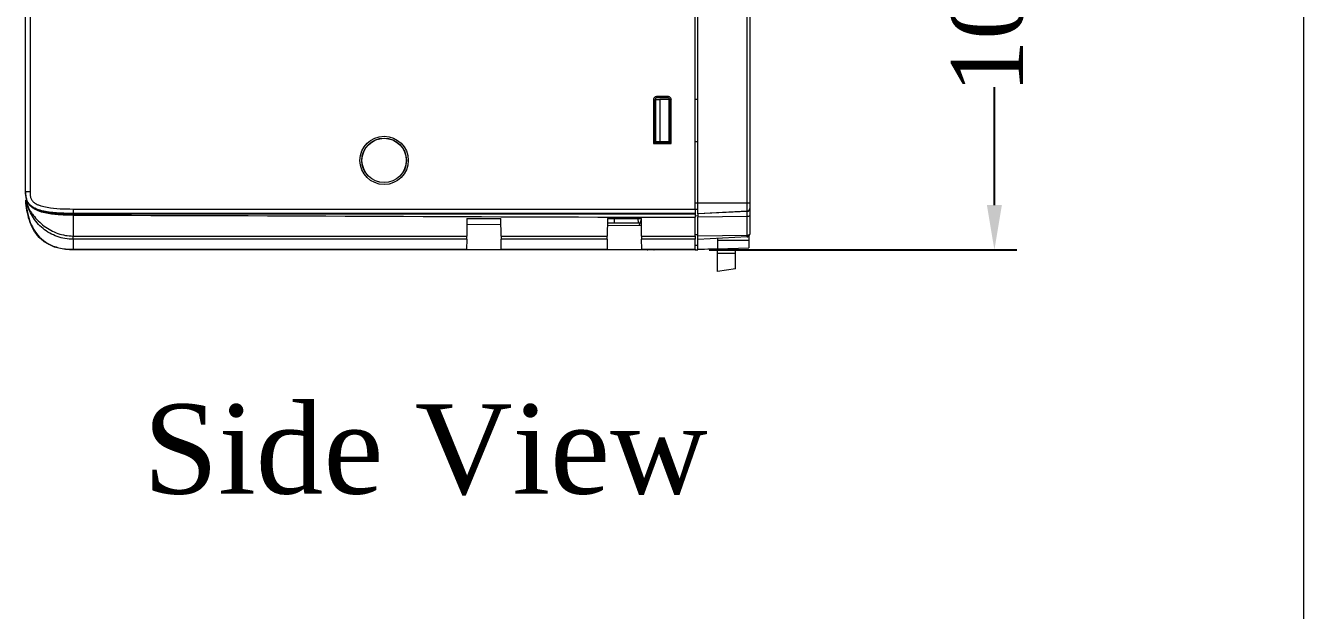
# Model space of a CAD drawing. Extents: x 222 to 1672, y 144 to 807.
# Drawn here: x 569.4 to 712.2, y 333.8 to 399.1 of the extents above; entities that cross this region are included whole.
import ezdxf

# ---------------------------------------------------------------- set-up
doc = ezdxf.new("R2010")
doc.units = 0
doc.header["$LTSCALE"] = 2
doc.header["$MEASUREMENT"] = 0
doc.layers.get('0').update_dxf_attribs({"linetype": 'CONTINUOUS'})
doc.layers.get('DEFPOINTS').update_dxf_attribs({"linetype": 'CONTINUOUS'})
doc.layers.add('DIM', color=7, linetype='CONTINUOUS')
doc.styles.get("Standard").update_dxf_attribs({"font": 'TIMES.TTF'})
doc.dimstyles.new('ISO-25', dxfattribs={"dimscale": 2, "dimtxt": 4, "dimasz": 2.5, "dimexe": 1.25, "dimexo": 0.625, "dimtad": 0, "dimdec": 4, "dimdsep": 46, "dimtxsty": 'Standard', "dimcen": 2.5, "dimadec": 0, "dimazin": 0, "dimtfac": 1, "dimtdec": 4, "dimtmove": 0, "dimatfit": 3, "dimfxl": 0, "dimtolj": 1, "dimtzin": 0, "dimarcsym": 0})

# ---------------------------------------------------------------- blocks, each defined once
blk = doc.blocks.new('*D157')
at = {"layer": 'DEFPOINTS', "color": 0}
for p in [(644.19, 483.08), (644.49, 374.07), (677.63, 374.07)]:
    blk.add_point(p, dxfattribs=at)
at = {"layer": 'DIM', "color": 0, "lineweight": -2}
for p, q in [((645.44, 483.08), (680.13, 483.08)), ((677.63, 478.08), (677.63, 464.88)), ((677.63, 379.07), (677.63, 392.27)), ((645.74, 374.07), (680.13, 374.07))]:
    blk.add_line(p, q, dxfattribs=at)
at = {"layer": 'DIM', "color": 0}
for points in [[(678.46, 478.08), (676.79, 478.08), (677.63, 483.08)], [(676.79, 379.07), (678.46, 379.07), (677.63, 374.07)]]:
    blk.add_solid(points, dxfattribs=at)
at = {"layer": 'DIM', "color": 0, "lineweight": 5, "insert": (677.63, 428.57), "char_height": 8, "attachment_point": 5, "rotation": 90}
blk.add_mtext('\\A1;109mm [4.29"]', dxfattribs=at)
blk = doc.blocks.new('*X58')
at = {"linetype": 'Continuous'}
for s, p in [('Side', (557.85, 454.69)), (' View', (584.44, 454.69))]:
    blk.add_text(s, height=10, rotation=360, dxfattribs=at).set_placement(p)

msp = doc.modelspace()

# ---------------------------------------------------------------- linework, layer by layer
at = {"lineweight": 5}
msp.add_line((712.16051, 806.80121), (712.16051, 144.49055), dxfattribs=at)
at = {"linetype": 'Continuous', "lineweight": 5}
for p, q in [((569.37293, 380.57686), (569.37293, 476.57686)), ((569.87293, 476.57686), (569.87293, 380.57686)), ((644.49114, 386.16733), (644.49114, 430.86733)), ((650.00684, 379.30085), (650.00684, 410.45154)), ((650.29114, 410.44161), (650.29114, 379.30085)), ((644.19114, 378.64027), (644.19114, 403.04027)), ((639.55508, 390.90097), (639.55508, 385.95316)), ((639.69114, 390.77727), (639.55508, 390.90097)), ((639.69114, 390.77727), (639.69114, 386.07686)), ((639.79114, 386.16733), (639.79114, 390.86732)), ((639.79114, 390.86732), (640.24756, 390.86732)), ((641.20249, 391.20011), (639.85476, 391.20048)), ((639.85476, 391.20048), (639.99073, 391.07686)), ((641.09156, 391.07686), (639.99073, 391.07686)), ((640.24756, 390.86732), (640.24756, 386.16733)), ((641.29114, 390.86732), (640.24756, 390.86732)), ((641.09156, 391.07686), (641.20249, 391.20011)), ((641.29114, 386.16733), (641.29114, 390.86732)), ((641.29114, 390.86732), (641.37731, 390.86732)), ((641.502, 390.90044), (641.39114, 390.77727)), ((641.39114, 386.1622), (641.39114, 390.77727)), ((641.502, 385.9537), (641.502, 390.90044)), ((644.49114, 390.86732), (644.19114, 390.86732)), ((639.69114, 386.07686), (639.55508, 385.95316)), ((639.55508, 385.95316), (641.502, 385.9537)), ((639.69114, 386.01732), (639.69114, 386.07686)), ((641.44473, 386.01732), (639.69114, 386.01732)), ((640.24756, 386.16733), (639.79114, 386.16733)), ((641.29114, 386.16733), (640.24756, 386.16733)), ((641.39114, 386.16733), (641.29114, 386.16733)), ((641.39114, 386.1622), (641.44473, 386.16248)), ((641.44473, 386.16248), (641.44473, 386.01732)), ((641.44473, 386.01732), (641.502, 385.9537)), ((644.49114, 386.16733), (644.19114, 386.16733)), ((644.49114, 379.30085), (644.49114, 386.16733)), ((569.87293, 380.57686), (569.37293, 380.57686)), ((569.43783, 379.87627), (569.43783, 379.87629)), ((569.4434, 379.8761), (569.47942, 379.51797)), ((569.47943, 379.51788), (569.47942, 379.51797)), ((574.69114, 378.64027), (600.27293, 378.64027)), ((574.69114, 378.64027), (574.69114, 378.14075)), ((600.27293, 378.64027), (644.19114, 378.64027)), ((644.49114, 379.30085), (644.19114, 379.30085)), ((644.19114, 378.60152), (644.19114, 378.64027)), ((644.49114, 378.59628), (644.19114, 378.60152)), ((644.49114, 378.57731), (644.19114, 378.58254)), ((650.00684, 379.30085), (644.49114, 379.30085)), ((644.49114, 378.10199), (644.49114, 379.30085)), ((650.00684, 378.39078), (644.49114, 378.10199)), ((650.00684, 378.39078), (650.00684, 379.30085)), ((650.29114, 379.30085), (650.00684, 379.30085)), ((650.00684, 378.37181), (650.00684, 378.39078)), ((650.29114, 379.30085), (650.29114, 378.69009)), ((650.29114, 378.69009), (650.29114, 378.67111)), ((650.29114, 378.67111), (650.29114, 377.88357)), ((644.19114, 378.14075), (574.69114, 378.14075)), ((574.69114, 378.14075), (574.69114, 378.08312)), ((574.69114, 377.93844), (574.69114, 375.62084)), ((618.69114, 377.57686), (618.67407, 375.62084)), ((618.69114, 377.57686), (622.49114, 377.57686)), ((622.50821, 375.62084), (622.49114, 377.57686)), ((634.39114, 377.57686), (634.37407, 375.62084)), ((634.38705, 377.10818), (635.17293, 377.10407)), ((634.39114, 377.57686), (638.19114, 377.57686)), ((635.17293, 377.10407), (635.17293, 377.57686)), ((635.17293, 377.10407), (637.86103, 377.08999)), ((637.86103, 377.08999), (637.83304, 377.57686)), ((637.86103, 377.08999), (638.04129, 377.08905)), ((637.92968, 376.79567), (638.19194, 377.48503)), ((638.20821, 375.62084), (638.19114, 377.57686)), ((644.19114, 378.09254), (644.19114, 378.14075)), ((644.49114, 377.85769), (644.19114, 377.85913)), ((644.19114, 375.62084), (644.19114, 377.73084)), ((650.00684, 378.37181), (644.49114, 378.08302)), ((644.49114, 378.08302), (644.49114, 378.10199)), ((644.49114, 378.08302), (644.49114, 377.72131)), ((650.00684, 377.80099), (644.49114, 377.72131)), ((644.49114, 375.61131), (644.49114, 377.72131)), ((650.00684, 377.80099), (650.00684, 378.37181)), ((650.00684, 375.69099), (650.00684, 377.80099)), ((650.29114, 377.88357), (650.29114, 375.83778)), ((574.69114, 375.62084), (618.67407, 375.62084)), ((618.68556, 376.93694), (622.49697, 376.90896)), ((622.50821, 375.62084), (634.37407, 375.62084)), ((634.38455, 376.82169), (638.19798, 376.7937)), ((638.20821, 375.62084), (644.19114, 375.62084)), ((644.49114, 375.74389), (644.19114, 375.74913)), ((650.00684, 375.69099), (644.49114, 375.61131)), ((644.49114, 375.24913), (644.49114, 375.61131)), ((650.00684, 375.53819), (644.49114, 375.24913)), ((650.19114, 375.61911), (650.19114, 375.17256)), ((618.67091, 375.25866), (574.69114, 375.25866)), ((574.69114, 375.25866), (574.69114, 374.13299)), ((574.69114, 374.13299), (618.66109, 374.13299)), ((618.67091, 375.25866), (618.66109, 374.13299)), ((634.37091, 375.25866), (622.51137, 375.25866)), ((622.52119, 374.13299), (622.51137, 375.25866)), ((622.52119, 374.13299), (634.36109, 374.13299)), ((634.37091, 375.25866), (634.36109, 374.13299)), ((644.19114, 375.25866), (638.21137, 375.25866)), ((638.2212, 374.13299), (638.21137, 375.25866)), ((638.2212, 374.13299), (644.19114, 374.13299)), ((644.19114, 374.13299), (644.19114, 375.25866)), ((644.49114, 374.5621), (644.19114, 374.56734)), ((644.49114, 374.12347), (644.49114, 375.24913)), ((646.69114, 374.20641), (644.49114, 374.12347)), ((646.69114, 374.18263), (644.49114, 374.06733)), ((644.49114, 374.06733), (644.49114, 374.12347)), ((646.69114, 375.36442), (646.69114, 374.20641)), ((646.69114, 375.17256), (650.19114, 375.17256)), ((646.69114, 374.17257), (650.19114, 374.29479)), ((646.69114, 374.20641), (646.69114, 374.18263)), ((646.69114, 374.18263), (646.69114, 374.17257)), ((646.69114, 373.67256), (646.69114, 374.17257)), ((648.69114, 373.67256), (648.69114, 374.24241)), ((650.19114, 375.17256), (650.19114, 374.29479)), ((618.6606, 374.07686), (574.69114, 374.07686)), ((622.52168, 374.07686), (618.6606, 374.07686)), ((634.3606, 374.07686), (622.52168, 374.07686)), ((638.22169, 374.07686), (634.3606, 374.07686)), ((644.19114, 374.07686), (638.22169, 374.07686)), ((639.57153, 374.06733), (638.89114, 374.06733)), ((644.19114, 374.08714), (644.49114, 374.06733)), ((648.69114, 373.67256), (646.69114, 373.67256)), ((646.69114, 371.67256), (646.69114, 373.67256)), ((648.69114, 371.95365), (648.69114, 373.67256)), ((648.69114, 371.95365), (646.69114, 371.67256))]:
    msp.add_line(p, q, dxfattribs=at)
at = {"linetype": 'Continuous', "lineweight": 5, "flags": 128}
msp.add_lwpolyline([(650.29114, 377.88357), (650.28575, 377.86796), (650.26978, 377.85293), (650.24381, 377.83899), (650.20875, 377.82664), (650.16588, 377.81635), (650.11674, 377.80847), (650.06308, 377.80329), (650.00684, 377.80099)], dxfattribs=at)
at = {"linetype": 'Continuous', "lineweight": 5}
for radius in [2.7, 2.49127, 2.47644]:
    msp.add_circle((609.44114, 384.07686), radius, dxfattribs=at)
for centre, radius, start, end in [((649.9913, 378.69022), 0.29984, 272.9709372, 359.9747613), ((649.9913, 378.67124), 0.29984, 272.9709372, 359.9747613), ((638.89114, 374.16733), 0.1, 244.7868128, 270), ((639.57153, 374.16733), 0.1, 270, 292.727077)]:
    msp.add_arc(centre, radius, start, end, dxfattribs=at)
for centre, major_axis, ratio, start_param, end_param in [((639.85558, 390.90007), (0.22265, -0.20242), 0.996977364, 2.30989166, 3.877948931), ((639.99155, 390.77645), (-0.21218, 0.21324), 0.997264654, 5.501658939, 7.06971621), ((641.09073, 390.77645), (0.21218, 0.21324), 0.997264654, 5.496654405, 7.064711676), ((641.20167, 390.8997), (-0.2012, -0.22353), 0.997524673, 2.304887126, 3.872944397)]:
    msp.add_ellipse(centre, major_axis=major_axis, ratio=ratio, start_param=start_param, end_param=end_param, dxfattribs=at)
for points, knots in [([(574.69114, 378.14075), (574.14011, 378.14075), (573.58846, 378.15285), (572.48855, 378.22489), (571.93799, 378.28225), (571.1297, 378.45813), (570.86248, 378.53237), (570.35263, 378.73975), (570.1069, 378.87431), (569.80149, 379.15707), (569.71289, 379.26314), (569.5682, 379.49731), (569.51228, 379.62603), (569.39324, 380.02005), (569.37293, 380.29993), (569.37293, 380.57686)], [0, 0, 0, 0, 0.25, 0.25, 0.5, 0.5, 0.625, 0.625, 0.75, 0.75, 0.8125, 0.8125, 0.875, 0.875, 1, 1, 1, 1]), ([(569.37293, 380.57686), (569.37293, 380.43813), (569.38146, 380.20299), (569.41694, 379.9702), (569.4378, 379.87627)], [0, 0, 0, 0, 0.0625, 0.1058721852, 0.1058721852, 0.1058721852, 0.1058721852]), ([(574.69114, 377.93844), (574.18978, 377.93844), (573.68784, 377.95016), (572.6879, 378.01628), (572.19051, 378.06894), (571.4536, 378.21794), (571.20886, 378.27997), (570.73538, 378.44368), (570.5029, 378.547), (570.18714, 378.74902), (570.08734, 378.82415), (569.90143, 378.99394), (569.81646, 379.08788), (569.66903, 379.29013), (569.60553, 379.40015), (569.50361, 379.63129), (569.4652, 379.7526), (569.4378, 379.87627)], [0, 0, 0, 0, 0.25, 0.25, 0.5, 0.5, 0.625, 0.625, 0.75, 0.75, 0.8125, 0.8125, 0.875, 0.875, 0.9375, 0.9375, 1, 1, 1, 1]), ([(569.43783, 379.87629), (569.46536, 379.75242), (569.50403, 379.63101), (569.60856, 379.4015), (569.6751, 379.29268), (569.83077, 379.09749), (569.92136, 379.00888), (570.11811, 378.85242), (570.2231, 378.78493), (570.44252, 378.66525), (570.55779, 378.61281), (570.79052, 378.52111), (570.90802, 378.48168), (571.2629, 378.37677), (571.50258, 378.3244), (572.22687, 378.197), (572.71661, 378.15104), (573.70214, 378.09345), (574.19687, 378.08312), (574.69114, 378.08312)], [0, 0, 0, 0, 0.0625, 0.0625, 0.125, 0.125, 0.1875, 0.1875, 0.25, 0.25, 0.3125, 0.3125, 0.375, 0.375, 0.5, 0.5, 0.75, 0.75, 1, 1, 1, 1]), ([(569.87293, 380.57686), (569.87293, 380.45484), (569.87724, 380.33309), (569.90409, 380.09073), (569.92666, 379.97052), (570.00551, 379.74142), (570.06423, 379.63166), (570.21766, 379.44393), (570.31238, 379.36377), (570.51454, 379.22924), (570.6239, 379.17291), (570.84659, 379.07613), (570.96075, 379.03528), (571.30873, 378.92731), (571.54715, 378.87479), (572.26446, 378.74859), (572.75004, 378.70481), (573.71955, 378.64995), (574.20513, 378.64027), (574.69114, 378.64027)], [0, 0, 0, 0, 0.0625, 0.0625, 0.125, 0.125, 0.1875, 0.1875, 0.25, 0.25, 0.3125, 0.3125, 0.375, 0.375, 0.5, 0.5, 0.75, 0.75, 1, 1, 1, 1]), ([(574.69114, 374.07686), (574.40815, 374.08482), (573.87018, 374.09995), (572.89909, 374.26739), (571.85737, 374.65274), (570.88128, 375.4105), (570.20426, 376.34951), (569.76495, 377.39085), (569.51755, 378.47372), (569.41535, 379.23064), (569.40374, 379.61916), (569.40295, 379.64551)], [0, 0, 0, 0, 0.097853676, 0.186020347, 0.340201904, 0.476952145, 0.607209082, 0.736562546, 0.865484076, 0.99087919, 1, 1, 1, 1]), ([(569.40314, 379.64546), (569.40393, 379.61909), (569.41558, 379.23045), (569.52012, 378.47372), (569.77873, 377.3947), (570.23224, 376.36474), (570.91667, 375.44399), (571.88669, 374.70357), (572.91558, 374.32343), (573.87662, 374.15633), (574.41022, 374.14104), (574.69114, 374.13299)], [0, 0, 0, 0, 0.009195058, 0.135501146, 0.26523255, 0.395018196, 0.524967502, 0.66090922, 0.814195605, 0.902181731, 1, 1, 1, 1]), ([(574.69114, 375.25865), (574.38462, 375.25865), (574.07766, 375.28542), (573.47873, 375.38978), (573.18642, 375.46698), (572.61598, 375.67087), (572.33545, 375.79919), (571.80719, 376.09821), (571.55809, 376.26886), (571.08971, 376.65199), (570.86872, 376.86684), (570.4721, 377.32497), (570.29511, 377.5687), (569.98342, 378.08457), (569.84839, 378.35807), (569.68282, 378.78158), (569.63354, 378.92539), (569.54698, 379.21878), (569.50998, 379.36755), (569.47943, 379.51788)], [0, 0, 0, 0, 0.125, 0.125, 0.25, 0.25, 0.375, 0.375, 0.5, 0.5, 0.625, 0.625, 0.75, 0.75, 0.875, 0.875, 0.9375, 0.9375, 1, 1, 1, 1]), ([(569.47965, 379.51802), (569.50911, 379.3749), (569.54494, 379.23276), (569.6327, 378.95438), (569.68453, 378.81948), (569.80793, 378.55958), (569.87983, 378.43468), (570.04007, 378.19189), (570.12754, 378.07435), (570.39838, 377.73265), (570.59148, 377.51614), (571.00271, 377.10584), (571.22273, 376.91167), (571.6846, 376.56075), (571.92701, 376.40309), (572.43678, 376.12644), (572.70586, 376.00711), (573.25316, 375.81652), (573.53301, 375.74408), (574.10543, 375.64609), (574.39783, 375.62084), (574.69114, 375.62084)], [0, 0, 0, 0, 0.0625, 0.0625, 0.125, 0.125, 0.1875, 0.1875, 0.25, 0.25, 0.375, 0.375, 0.5, 0.5, 0.625, 0.625, 0.75, 0.75, 0.875, 0.875, 1, 1, 1, 1]), ([(644.19114, 378.64027), (644.19114, 378.58265), (644.19114, 378.52073), (644.19114, 378.40067), (644.19114, 378.34285), (644.19114, 378.24618), (644.19114, 378.20761), (644.19114, 378.15621), (644.19114, 378.14326), (644.19114, 378.14075)], [0, 0, 0, 0, 0.25, 0.25, 0.5, 0.5, 0.75, 0.75, 1, 1, 1, 1]), ([(574.69114, 377.93844), (574.69114, 377.97843), (574.69114, 378.01462), (574.69114, 378.06613), (574.69114, 378.08131), (574.69114, 378.08312)], [0, 0, 0, 0, 0.5, 0.5, 1, 1, 1, 1]), ([(644.19114, 378.09254), (644.19114, 378.0883), (644.19114, 378.05223), (644.19114, 377.91912), (644.19114, 377.82444), (644.19114, 377.73084)], [0, 0, 0, 0, 0.5, 0.5, 1, 1, 1, 1]), ([(574.69114, 375.25865), (574.69114, 375.25865), (574.69114, 375.29456), (574.69114, 375.42411), (574.69114, 375.51738), (574.69114, 375.62084)], [0, 0, 0, 0, 0.5, 0.5, 1, 1, 1, 1]), ([(618.67091, 375.25865), (618.67091, 375.25865), (618.67122, 375.2942), (618.67236, 375.42438), (618.67317, 375.51708), (618.67407, 375.62084)], [0, 0, 0, 0, 0.5, 0.5, 1, 1, 1, 1]), ([(622.50821, 375.62084), (622.50912, 375.51638), (622.50992, 375.4245), (622.51106, 375.29427), (622.51137, 375.25865), (622.51137, 375.25865)], [0, 0, 0, 0, 0.5, 0.5, 1, 1, 1, 1]), ([(634.37091, 375.25865), (634.37091, 375.25865), (634.37122, 375.2942), (634.37236, 375.42438), (634.37317, 375.51708), (634.37407, 375.62084)], [0, 0, 0, 0, 0.5, 0.5, 1, 1, 1, 1]), ([(638.20821, 375.62084), (638.20912, 375.51638), (638.20992, 375.4245), (638.21106, 375.29427), (638.21137, 375.25865), (638.21137, 375.25865)], [0, 0, 0, 0, 0.5, 0.5, 1, 1, 1, 1]), ([(644.19114, 375.62084), (644.19114, 375.52442), (644.19114, 375.42646), (644.19114, 375.29221), (644.19114, 375.25865), (644.19114, 375.25865)], [0, 0, 0, 0, 0.5, 0.5, 1, 1, 1, 1]), ([(650.29114, 375.83778), (650.28957, 375.82621), (650.28663, 375.8046), (650.26094, 375.7694), (650.20986, 375.73144), (650.12011, 375.69907), (650.04381, 375.69363), (650.00684, 375.69099)], [0, 0, 0, 0, 0.156262778, 0.29193548, 0.500862589, 0.75817973, 1, 1, 1, 1]), ([(650.00684, 375.53819), (650.04381, 375.5442), (650.12011, 375.5566), (650.20986, 375.62364), (650.26094, 375.6994), (650.28663, 375.77073), (650.28957, 375.81441), (650.29114, 375.83778)], [0, 0, 0, 0, 0.241838532, 0.499138569, 0.708095801, 0.843765584, 1, 1, 1, 1]), ([(650.00684, 375.53819), (650.00761, 375.54036), (650.00914, 375.54469), (650.00972, 375.57817), (650.00914, 375.6273), (650.00761, 375.66975), (650.00684, 375.69099)], [0, 0, 0, 0, 0.250086338, 0.499995068, 0.749910859, 1, 1, 1, 1])]:
    msp.add_open_spline(points, degree=3, knots=knots, dxfattribs=at)
for points in [[(574.69114, 378.08312), (597.85781, 378.08312), (621.02447, 378.09254), (644.19114, 378.09254)], [(574.69114, 377.93844), (597.85781, 377.93844), (621.02447, 377.73084), (644.19114, 377.73084)], [(574.69114, 374.13299), (574.69114, 374.0983), (574.69114, 374.07686), (574.69114, 374.07686)], [(618.6606, 374.07686), (618.6606, 374.07686), (618.66078, 374.09726), (618.66109, 374.13299)], [(622.5212, 374.13299), (622.52151, 374.09719), (622.52169, 374.07686), (622.52169, 374.07686)], [(634.3606, 374.07686), (634.3606, 374.07686), (634.36078, 374.09726), (634.36109, 374.13299)], [(638.2212, 374.13299), (638.22151, 374.09719), (638.22169, 374.07686), (638.22169, 374.07686)], [(644.19114, 374.13299), (644.19114, 374.0983), (644.19114, 374.07686), (644.19114, 374.07686)]]:
    msp.add_open_spline(points, degree=3, dxfattribs=at)

# ---------------------------------------------------------------- block references
at = {"lineweight": 5}
msp.add_blockref('*X58', (24.66122, -107.87089), dxfattribs=at)

# ---------------------------------------------------------------- dimensions: what is measured, and where the dimension line sits
at = {"layer": 'DIM', "lineweight": 5}
dim = msp.add_linear_dim(base=(677.6279, 374.06733), p1=(644.19114, 483.07686), p2=(644.49114, 374.06733), angle=90, dimstyle='ISO-25', override={"dimdec": 1, "dimpost": 'mm'}, dxfattribs=at)
dim.commit()
dim.dimension.update_dxf_attribs({"geometry": '*D157', "text_midpoint": (677.6279, 428.5721)})

doc.saveas('drawing.dxf')
